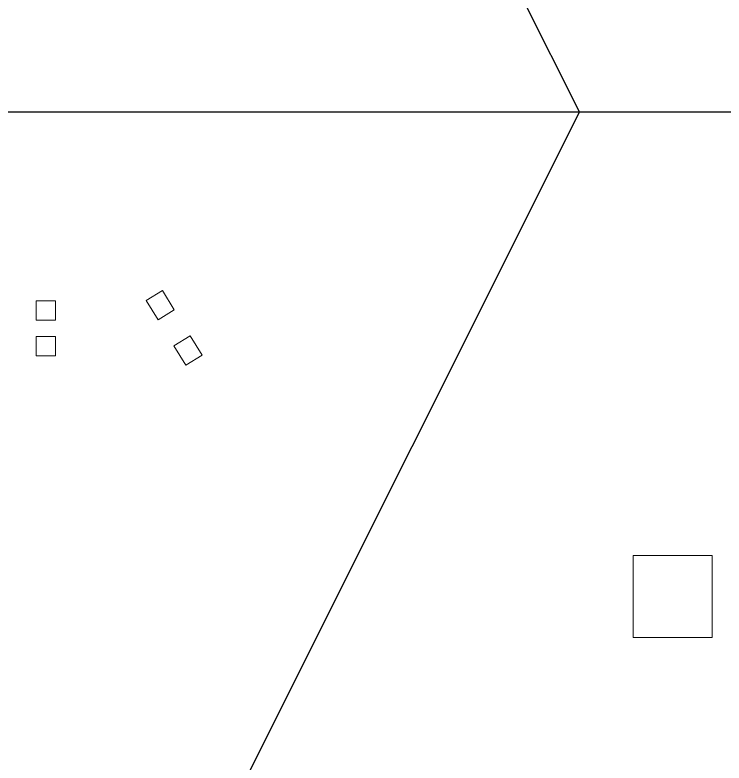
# Model space of a CAD drawing. Header units: inches. Extents: x 70 to 970, y -386 to 214.
# Drawn here: x 762.3 to 855.7, y 16.6 to 115.2 of the extents above; entities that cross this region are included whole.
import ezdxf

# ---------------------------------------------------------------- set-up
doc = ezdxf.new("R2010")
doc.units = ezdxf.units.IN
doc.header["$MEASUREMENT"] = 0

msp = doc.modelspace()

# ---------------------------------------------------------------- linework, layer by layer
at = {"color": 5}
for p in [(790.389, 194.625), (790.389, 10.063)]:
    msp.add_line(p, (836.601, 102.344), dxfattribs=at)
at = {"color": 4}
msp.add_line((956.601, 102.344), (116.601, 102.344), dxfattribs=at)
at = {"color": 1, "lineweight": 0}
for p, q in [((781.681, 78.859), (779.549, 77.552)), ((783.248, 76.301), (781.681, 78.859)), ((767.603, 77.517), (765.063, 77.517)), ((765.063, 77.517), (765.063, 74.977)), ((767.603, 74.977), (767.603, 77.517)), ((779.549, 77.552), (781.117, 74.995)), ((781.117, 74.995), (783.248, 76.301)), ((765.063, 74.977), (767.603, 74.977)), ((765.063, 72.818), (765.063, 70.278)), ((767.603, 72.818), (765.063, 72.818)), ((767.603, 70.278), (767.603, 72.818)), ((785.338, 72.89), (783.206, 71.584)), ((786.906, 70.332), (785.338, 72.89)), ((783.206, 71.584), (784.774, 69.026)), ((765.063, 70.278), (767.603, 70.278)), ((784.774, 69.026), (786.906, 70.332)), ((843.671, 43.968), (843.671, 33.168)), ((854.081, 43.968), (843.671, 43.968)), ((854.081, 33.168), (854.081, 43.968)), ((843.671, 33.168), (854.081, 33.168))]:
    msp.add_line(p, q, dxfattribs=at)

doc.saveas('drawing.dxf')
